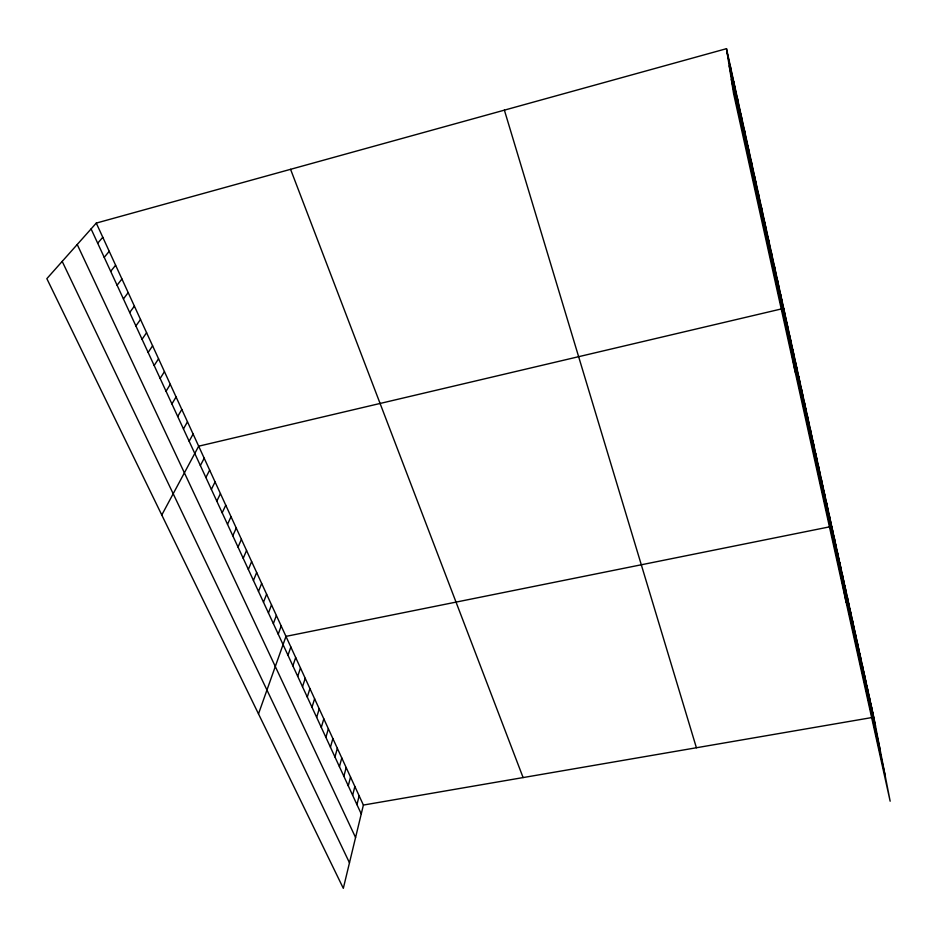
<?xml version="1.0" encoding="UTF-8"?>
<svg xmlns="http://www.w3.org/2000/svg" width="937" height="937" viewBox="0 0 937 937"><rect width="100%" height="100%" fill="white"/><g stroke="black" fill="none" stroke-linecap="round" stroke-linejoin="round"><path stroke-width="1.41" d="M96.277 223.088L363.392 805.059L343.317 888.323L46.85 278.652L96.277 223.088L726.503 48.677L873.788 717.227L890.15 801.205L733.554 93.442L726.503 48.677M356.962 804.637L359.14 795.794M352.64 795.267L354.854 786.459M348.271 785.827L350.532 777.042M343.867 776.293L346.175 767.544M339.428 766.677L341.782 757.974M334.954 756.991L337.343 748.312M330.445 747.211L332.881 738.567M325.889 737.349L328.372 728.752M321.297 727.405L323.815 718.843M316.659 717.367L319.236 708.841M311.986 707.248L314.609 698.768M307.277 697.034L309.936 688.59M302.51 686.739L305.228 678.329M297.72 676.338L300.472 667.987M292.871 665.856L295.682 657.54M287.987 655.279L290.845 647.01M258.495 713.889L285.972 636.375L831.751 526.407L846.146 602.35M278.23 634.15L281.194 625.975M273.358 623.609L276.38 615.468M268.45 612.962L271.519 604.88M263.484 602.233L266.612 594.199M258.483 591.399L261.657 583.423M253.435 580.471L256.668 572.542M248.352 569.45L251.631 561.568M243.21 558.323L246.548 550.499M238.021 547.091L241.43 539.325M232.798 535.765L236.253 528.058M227.515 524.333L231.029 516.685M222.186 512.785L225.758 505.207M216.81 501.143L220.441 493.623M211.375 489.383L215.077 481.923M205.894 477.519L209.665 470.128M200.366 465.548L204.196 458.216M161.785 515.01L198.679 446.188L783.719 308.39L795.208 372.094M189.145 441.245L193.104 434.054M183.453 428.923L187.482 421.802M177.714 416.485L181.813 409.446M171.916 403.929L176.074 396.96M166.06 391.244L170.288 384.346M160.145 378.443L164.455 371.626M154.172 365.512L158.552 358.777M148.14 352.464L152.602 345.8M142.049 339.276L146.582 332.705M135.9 325.959L140.515 319.47M129.693 312.513L134.378 306.106M123.426 298.926L128.182 292.613M117.09 285.211L121.927 278.992M110.683 271.343L115.614 265.23M104.218 257.347L109.231 251.315M97.694 243.198L102.789 237.272M363.392 805.059L873.788 717.227M62.193 261.4L349.478 862.79M77.221 244.51L355.568 837.514M91.088 228.921L361.249 813.925M290.575 169.316L523.104 777.569M504.387 110.144L696.402 747.749M727.241 53.327L875.521 726.128M729.209 65.836L880.136 749.858M731.352 79.458L885.114 775.356M871.492 706.814L873.214 715.681M869.173 696.308L870.883 705.128M866.842 685.697L868.54 694.469M864.476 675.003L866.175 683.729M862.099 664.204L863.785 672.883M859.697 653.3L861.372 661.932M857.273 642.302L858.936 650.887M854.837 631.198L856.477 639.725M852.365 619.989L853.994 628.469M849.871 608.675L851.487 617.108M847.353 597.256L848.957 605.63M844.811 585.73L846.404 594.046M842.258 574.1L843.827 582.357M839.669 562.341L841.227 570.539M837.046 550.487L838.603 558.616M834.41 538.506L835.945 546.576M829.14 514.565L830.639 522.506M826.504 502.595L827.992 510.478M823.846 490.519L825.31 498.332M821.152 478.327L822.604 486.069M818.446 466.005L819.875 473.677M815.705 453.578L817.123 461.18M812.941 441.022L814.347 448.554M810.142 428.35L811.536 435.799M807.319 415.548L808.69 422.915M804.473 402.617L805.82 409.902M801.603 389.558L802.927 396.761M798.699 376.369L799.999 383.491M795.759 363.041L797.047 370.092M792.796 349.595L794.061 356.54M789.797 335.996L791.051 342.86M786.775 322.269L788.005 329.039M780.626 294.382L781.809 300.953M777.511 280.21L778.67 286.699M774.36 265.909L775.496 272.28M771.174 251.444L772.287 257.722M767.953 236.838L769.043 242.999M764.697 222.069L765.763 228.124M761.418 207.147L762.449 213.086M758.092 192.062L759.099 197.894M754.73 176.812L755.714 182.528M751.333 161.41L752.294 166.997M747.902 145.832L748.827 151.29M744.435 130.079L745.325 135.42M740.933 114.162L741.788 119.362M737.384 98.057L738.215 103.129M733.8 81.777L734.596 86.719M730.169 65.321L730.942 70.123"/></g></svg>
